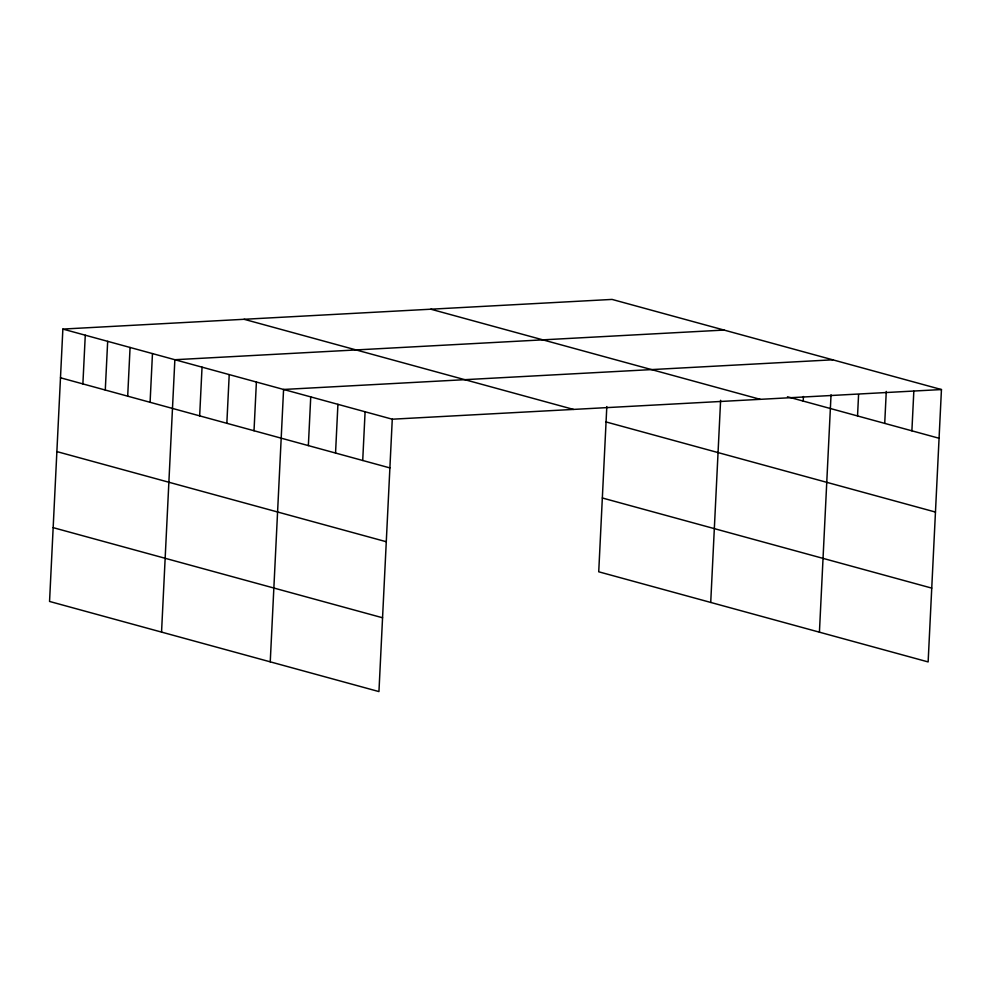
<?xml version="1.0" encoding="UTF-8"?>
<svg xmlns="http://www.w3.org/2000/svg" width="991" height="991" viewBox="0 0 991 991"><rect width="100%" height="100%" fill="white"/><g stroke="black" fill="none" stroke-linecap="round" stroke-linejoin="round"><path stroke-width="1.49" d="M62.867 329.074L49.55 601.45L378.946 691.582L392.275 419.205L62.867 329.074L612.054 299.418L941.45 389.55L928.133 661.926L598.725 571.795L606.814 406.558M82.885 383.913L85.276 335.206M105.281 390.045L107.672 341.338M127.69 396.177L130.069 347.469M150.087 402.296L152.465 353.589M161.545 632.097L174.862 359.721L724.049 330.065M199.662 415.861L202.04 367.153M226.84 423.306L229.218 374.598M254.018 430.738L256.396 382.03M270.246 661.839L283.575 389.463L832.75 359.807M308.362 445.603L310.74 396.895M335.54 453.048L337.919 404.34M362.718 460.481L365.097 411.773M710.72 602.441L720.606 400.302M803.193 401.082L803.416 396.511M819.421 632.184L831.04 394.814M857.537 415.947L858.578 394.641M884.715 423.392L886.276 391.42M911.893 430.825L913.826 391.247M392.275 419.205L941.45 389.55M787.461 396.772L939.072 438.257M430.825 309.204L760.221 399.336M244.096 319.288L573.504 409.419M606.058 421.943L935.454 512.062M602.342 497.99L931.738 588.109M60.488 377.782L389.884 467.913M56.883 451.599L386.279 541.73M53.155 527.646L382.563 617.765"/></g></svg>
